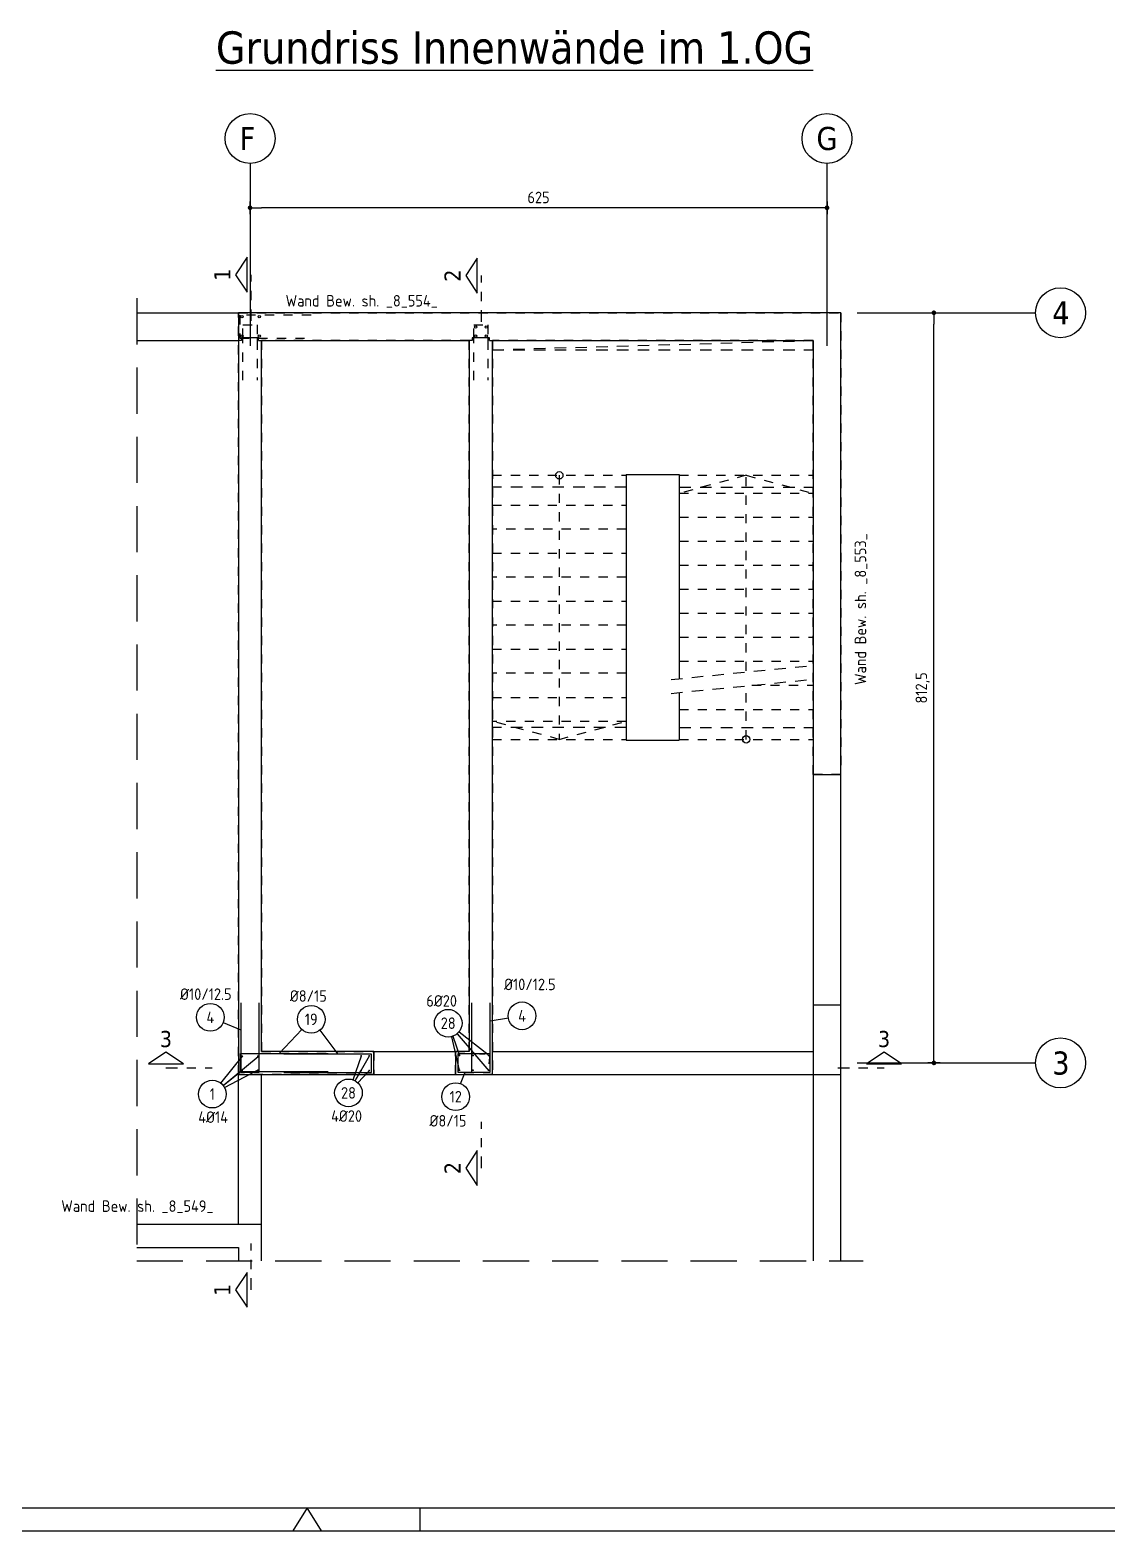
# Model space of a CAD drawing. Extents: x -4 to 75, y 1 to 115.
# Drawn here: x 32.73 to 44.39, y 1.41 to 17.66 of the extents above; entities that cross this region are included whole.
import ezdxf
from ezdxf.enums import TextEntityAlignment as Align

# ---------------------------------------------------------------- set-up
doc = ezdxf.new("R2010")
doc.units = 0
doc.header["$LTSCALE"] = 0.5
for name, pattern in [('AUSGEZOGEN', [1000.01, 1000, 0.01]), ('DASHDOTSMALL', [1.05, 0.5, -0.25, 0.05, -0.25]), ('DASHEDX2', [1.5, 1, -0.5]), ('DOT', [0.175, 0.05, -0.125]), ('HIDDEN', [0.375, 0.25, -0.125]), ('HIDDEN2', [0.187, 0.125, -0.062]), ('STRICHPUNKT2', [0.55, 0.25, -0.125, 0.05, -0.125])]:
    doc.linetypes.add(name, pattern=pattern)
for name, color, linetype in [('1.OG', 7, 'Continuous'), ('ACHSEN', 7, 'Continuous'), ('BETON', 7, 'Continuous'), ('Brüstung 1.OG', 7, 'Continuous'), ('DRUEBER', 7, 'Continuous'), ('HBT', 7, 'Continuous'), ('HILFE', 7, 'Continuous'), ('MASSE', 7, 'Continuous'), ('OBJEKT', 7, 'Continuous'), ('RAHMEN', 7, 'Continuous'), ('RND', 7, 'Continuous'), ('RND-1', 7, 'Continuous'), ('SCHNITTE', 7, 'Continuous'), ('SFP_Achsen', 7, 'Continuous'), ('TEXT', 7, 'Continuous'), ('VERDECKT', 7, 'Continuous')]:
    doc.layers.add(name, color=color, linetype=linetype)
doc.styles.add('helv', font='tahoma.ttf')
doc.styles.add('txt', font='isocp.shx')
doc.dimstyles.new('DOT_I', dxfattribs={"dimscale": 0.5, "dimtxt": 0.25, "dimasz": 0.25, "dimexe": 0.1, "dimexo": 0.3, "dimgap": 0.1, "dimtad": 1, "dimdec": 3, "dimzin": 3, "dimtxsty": 'txt', "dimblk": 'DOT', "dimblk1": 'DOT', "dimblk2": 'DOT', "dimsah": 1, "dimcen": 0.1, "dimse1": 1, "dimse2": 1, "dimazin": 0, "dimtfac": 1, "dimtdec": 4, "dimtix": 1, "dimtmove": 2, "dimatfit": 3, "dimfxl": 0, "dimtvp": 1, "dimtolj": 1, "dimtzin": 0, "dimarcsym": 0})

# ---------------------------------------------------------------- blocks, each defined once
blk = doc.blocks.new('SCHN-2')
at = {"layer": 'SCHNITTE', "color": 6, "linetype": 'Continuous'}
blk.add_lwpolyline([(0.378, 0.088), (0, 0.34), (-0.378, 0.088)], close=True, dxfattribs=at)
at = {"layer": 'SCHNITTE', "color": 1, "linetype": 'DASHDOTSMALL', "style": 'helv'}
blk.add_attdef('SCHN-2', text='', height=0.35, dxfattribs=at).set_placement((0, 0.45), align=Align.CENTER)
blk = doc.blocks.new('RND_HIN')
at = {"layer": 'RND', "color": 7, "linetype": 'Continuous'}
blk.add_circle((0, 0), 0.3, dxfattribs=at)
at = {"layer": 'RND', "color": 7, "linetype": 'Continuous', "style": 'txt'}
blk.add_attdef('POSI', text='', height=0.25, dxfattribs=at).set_placement((0, 0), align=Align.MIDDLE)
blk = doc.blocks.new('A0--19')
at = {"color": 7, "linetype": 'Continuous'}
for p, q in [((59.45, 0.5), (59.14, 0)), ((59.76, 0), (59.45, 0.5))]:
    blk.add_line(p, q, dxfattribs=at)
at = {"layer": 'RAHMEN', "color": 5}
blk.add_line((2, 0.5), (99.4, 0.5), dxfattribs=at)
at = {"layer": 'RAHMEN', "color": 7}
blk.add_line((61.9, 0), (61.9, 0.5), dxfattribs=at)
at = {"layer": 'RAHMEN'}
blk.add_line((0, 0), (99.9, 0), dxfattribs=at)
blk = doc.blocks.new('DOT')
at = {"layer": 'MASSE', "color": 7, "linetype": 'Continuous'}
for p, q in [((0, 0), (-1, 0)), ((0, 0.54), (0, -0.54))]:
    blk.add_line(p, q, dxfattribs=at)
at = {"layer": 'MASSE', "color": 7, "linetype": 'Continuous', "const_width": 0.2}
blk.add_lwpolyline([(-0.1, 0, 1), (0.1, 0, 1)], format="xyb", close=True, dxfattribs=at)
blk = doc.blocks.new('*D26')
at = {"layer": 'Defpoints', "color": 0, "linetype": 'AUSGEZOGEN', "transparency": 16777216}
for p in [(35.109, 15.739), (35.109, 15.739), (41.359, 15.739)]:
    blk.add_point(p, dxfattribs=at)
at = {"layer": 'MASSE', "color": 0, "linetype": 'AUSGEZOGEN', "lineweight": -2, "transparency": 16777216}
blk.add_line((41.234, 15.739), (35.234, 15.739), dxfattribs=at)
at = {"layer": 'MASSE', "color": 0, "linetype": 'AUSGEZOGEN', "lineweight": -2, "transparency": 16777216, "xscale": 0.125, "yscale": 0.125, "zscale": 0.125, "rotation": 180}
blk.add_blockref('DOT', (35.109, 15.739), dxfattribs=at)
at = {"layer": 'MASSE', "color": 0, "linetype": 'AUSGEZOGEN', "lineweight": -2, "transparency": 16777216, "xscale": 0.125, "yscale": 0.125, "zscale": 0.125}
blk.add_blockref('DOT', (41.359, 15.739), dxfattribs=at)
at = {"layer": 'MASSE', "color": 0, "linetype": 'AUSGEZOGEN', "transparency": 16777216, "insert": (38.234, 15.851), "char_height": 0.125, "attachment_point": 5, "style": 'txt'}
blk.add_mtext('\\A1;625', dxfattribs=at)
blk = doc.blocks.new('*D27')
at = {"layer": 'Defpoints', "color": 0, "linetype": 'AUSGEZOGEN', "transparency": 16777216}
for p in [(42.517, 14.602), (42.517, 14.602), (42.517, 6.477)]:
    blk.add_point(p, dxfattribs=at)
at = {"layer": 'MASSE', "color": 0, "linetype": 'AUSGEZOGEN', "lineweight": -2, "transparency": 16777216}
blk.add_line((42.517, 6.602), (42.517, 14.477), dxfattribs=at)
at = {"layer": 'MASSE', "color": 0, "linetype": 'AUSGEZOGEN', "lineweight": -2, "transparency": 16777216, "xscale": 0.125, "yscale": 0.125, "zscale": 0.125}
for p, rotation in [((42.517, 14.602), 90), ((42.517, 6.477), 270)]:
    blk.add_blockref('DOT', p, dxfattribs=dict(at, rotation=rotation))
at = {"layer": 'MASSE', "color": 0, "linetype": 'AUSGEZOGEN', "transparency": 16777216, "insert": (42.395, 10.539), "char_height": 0.125, "attachment_point": 5, "rotation": 90, "style": 'txt'}
blk.add_mtext('\\A1;812,5', dxfattribs=at)

msp = doc.modelspace()

# ---------------------------------------------------------------- linework, layer by layer
at = {"layer": '1.OG', "linetype": 'DOT', "lineweight": -2}
msp.add_lwpolyline([(35.2338, 6.6017), (36.4488, 6.6017), (36.4488, 6.3517), (34.9838, 6.3517), (34.9838, 14.6017), (41.5088, 14.6017), (41.5088, 9.6017), (41.2088, 9.6017), (41.2088, 14.3017), (37.7338, 14.3017), (37.7338, 6.3517), (37.3338, 6.3517), (37.3338, 6.6017), (37.4838, 6.6017), (37.4838, 14.3017), (35.2338, 14.3017), (35.2338, 6.6017)], dxfattribs=at)
msp.add_lwpolyline([(41.5088, 7.1017), (41.2088, 7.1017), (41.2088, 6.3517), (41.5088, 6.3517)], close=True, dxfattribs=at)
at = {"layer": 'ACHSEN', "color": 140, "linetype": 'AUSGEZOGEN'}
for p, q in [((35.1088, 16.219), (35.1088, 14.244)), ((41.3588, 16.219), (41.3588, 14.244)), ((41.6867, 14.6017), (43.6188, 14.6017)), ((41.6867, 6.4767), (43.6188, 6.4767))]:
    msp.add_line(p, q, dxfattribs=at)
at = {"layer": 'BETON', "color": 6, "linetype": 'AUSGEZOGEN', "lineweight": -2}
for p, q in [((41.5088, 14.6017), (34.9838, 14.6017)), ((34.9838, 14.6017), (34.9838, 6.3517)), ((41.5088, 9.6017), (41.5088, 14.6017)), ((35.2338, 6.6017), (35.2338, 14.3017)), ((35.2338, 14.3017), (37.4838, 14.3017)), ((37.4838, 14.3017), (37.4838, 6.6017)), ((37.7338, 6.3517), (37.7338, 14.3017)), ((37.7338, 14.3017), (41.2088, 14.3017)), ((41.2088, 14.3017), (41.2088, 9.6017)), ((41.2088, 9.6017), (41.5088, 9.6017)), ((41.5088, 7.1017), (41.2088, 7.1017)), ((41.2088, 7.1017), (41.2088, 6.3517)), ((41.5088, 6.3517), (41.5088, 7.1017)), ((36.4488, 6.6017), (35.2338, 6.6017)), ((36.4488, 6.3517), (36.4488, 6.6017)), ((37.4838, 6.6017), (37.3338, 6.6017)), ((37.3338, 6.6017), (37.3338, 6.3517)), ((34.9838, 6.3517), (36.4488, 6.3517)), ((37.3338, 6.3517), (37.7338, 6.3517)), ((41.2088, 6.3517), (41.5088, 6.3517)), ((35.2338, 4.7267), (33.8817, 4.7267)), ((35.2338, 4.3345), (35.2338, 4.7267)), ((33.8817, 4.4767), (34.9838, 4.4767)), ((34.9838, 4.4767), (34.9838, 4.3345))]:
    msp.add_line(p, q, dxfattribs=at)
at = {"layer": 'Brüstung 1.OG', "color": 102, "linetype": 'DOT'}
for p, q in [((33.8817, 14.6017), (34.9838, 14.6017)), ((33.8817, 14.3017), (34.9838, 14.3017)), ((41.2088, 6.3517), (41.2088, 4.3345)), ((41.5088, 4.3345), (41.5088, 6.3517))]:
    msp.add_line(p, q, dxfattribs=at)
at = {"layer": 'DRUEBER', "color": 7, "linetype": 'DOT'}
for p, q in [((37.7338, 12.8417), (39.1838, 12.8417)), ((38.4588, 12.8417), (38.4588, 9.9817)), ((39.7588, 12.8417), (41.2088, 12.8417)), ((40.4838, 12.8417), (39.7588, 12.6467)), ((40.4838, 10.7223), (40.4838, 12.8417)), ((40.4838, 12.8417), (41.2088, 12.6467)), ((39.7588, 12.6467), (41.2088, 12.6467)), ((37.7338, 12.5167), (39.1838, 12.5167)), ((39.7588, 12.3867), (41.2088, 12.3867)), ((39.1838, 12.2567), (37.7338, 12.2567)), ((39.7588, 12.1267), (41.2088, 12.1267)), ((37.7338, 11.9967), (39.1838, 11.9967)), ((39.1838, 11.7367), (37.7338, 11.7367)), ((39.7588, 11.8667), (41.2088, 11.8667)), ((39.7588, 11.6067), (41.2088, 11.6067)), ((37.7338, 11.4767), (39.1838, 11.4767)), ((39.7588, 11.3467), (41.2088, 11.3467)), ((39.1838, 11.2167), (37.7338, 11.2167)), ((39.7588, 11.0867), (41.2088, 11.0867)), ((37.7338, 10.9567), (39.1838, 10.9567)), ((39.7588, 10.8267), (41.2088, 10.8267)), ((39.1838, 10.6967), (37.7338, 10.6967)), ((37.7338, 10.4367), (39.1838, 10.4367)), ((40.4838, 9.9817), (40.4838, 10.5606)), ((40.5456, 10.5667), (41.2088, 10.5667)), ((39.7588, 10.3067), (41.2088, 10.3067)), ((39.1838, 10.1767), (37.7338, 10.1767)), ((38.4588, 9.9817), (37.7338, 10.1767)), ((38.4588, 9.9817), (39.1838, 10.1767)), ((37.7338, 9.9817), (39.1838, 9.9817)), ((39.7588, 9.9817), (41.2088, 9.9817))]:
    msp.add_line(p, q, dxfattribs=at)
at = {"layer": 'HBT', "color": 102, "linetype": 'AUSGEZOGEN'}
for p, q in [((35.0158, 14.3017), (34.9838, 14.3017)), ((35.2018, 14.3017), (35.2338, 14.3017)), ((37.5158, 14.3017), (37.4838, 14.3017)), ((37.7018, 14.3017), (37.7338, 14.3017))]:
    msp.add_line(p, q, dxfattribs=at)
at = {"layer": 'HBT', "color": 7, "linetype": 'HIDDEN2'}
for points in [[(35.7694, 14.5767), (34.9994, 14.5767), (34.9994, 14.3267), (35.7694, 14.3267)], [(35.0318, 14.3317), (35.0318, 14.4717), (35.1858, 14.4717), (35.1858, 14.3317)], [(37.5318, 14.3317), (37.5318, 14.4717), (37.6858, 14.4717), (37.6858, 14.3317)], [(35.0318, 13.8717), (35.0318, 14.3017), (35.0318, 14.3317)], [(35.1858, 14.3317), (35.1858, 14.3017), (35.1858, 13.8717)], [(37.5318, 13.8717), (37.5318, 14.3017), (37.5318, 14.3317)], [(37.6858, 14.3317), (37.6858, 14.3017), (37.6858, 13.8717)]]:
    msp.add_lwpolyline(points, dxfattribs=at)
at = {"layer": 'HBT', "color": 102, "linetype": 'AUSGEZOGEN'}
for points in [[(35.2018, 14.3017), (35.2018, 14.3317), (35.0158, 14.3317), (35.0158, 14.3017)], [(37.7018, 14.3017), (37.7018, 14.3317), (37.5158, 14.3317), (37.5158, 14.3017)]]:
    msp.add_lwpolyline(points, dxfattribs=at)
at = {"layer": 'HILFE', "color": 102, "linetype": 'DASHEDX2'}
for p, q in [((33.8817, 14.759), (33.8817, 4.3345)), ((33.8817, 4.3345), (41.7504, 4.3345))]:
    msp.add_line(p, q, dxfattribs=at)
at = {"layer": 'HILFE', "color": 102, "linetype": 'HIDDEN'}
for p, q in [((39.6694, 10.63), (41.2088, 10.7828)), ((39.6694, 10.4797), (41.2088, 10.6325))]:
    msp.add_line(p, q, dxfattribs=at)
at = {"layer": 'OBJEKT', "color": 7, "linetype": 'AUSGEZOGEN'}
for p, q in [((33.8817, 14.6017), (34.9838, 14.6017)), ((33.8817, 14.3017), (34.9838, 14.3017)), ((39.1838, 12.8517), (39.1838, 9.9717)), ((39.1838, 12.8517), (39.7588, 12.8517)), ((39.7588, 12.8517), (39.7588, 10.6388)), ((39.7588, 10.4886), (39.7588, 9.9717)), ((39.1838, 9.9717), (39.7588, 9.9717)), ((41.2088, 9.6017), (41.2088, 7.1017)), ((41.5088, 7.1017), (41.5088, 9.6017)), ((36.4488, 6.6017), (37.3338, 6.6017)), ((37.7338, 6.6017), (41.2088, 6.6017)), ((34.9837, 4.7267), (34.9837, 6.3517)), ((35.2338, 4.7267), (35.2338, 6.3517)), ((36.4488, 6.3517), (37.3338, 6.3517)), ((37.7338, 6.3517), (41.2088, 6.3517)), ((41.2088, 6.3517), (41.2088, 4.3345)), ((41.5088, 4.3345), (41.5088, 6.3517))]:
    msp.add_line(p, q, dxfattribs=at)
for centre in [(38.4588, 12.8417), (40.4838, 9.9817)]:
    msp.add_circle(centre, 0.04, dxfattribs=at)
at = {"layer": 'RND', "color": 102, "linetype": 'AUSGEZOGEN'}
for p, q in [((34.8176, 6.9148), (35.0088, 6.8366)), ((35.6687, 6.8398), (35.4232, 6.5794)), ((35.863, 6.83), (36.0606, 6.5728)), ((37.9075, 6.9621), (37.7088, 6.9289)), ((37.2894, 6.7612), (37.3745, 6.3979)), ((37.3047, 6.7657), (37.3768, 6.5591)), ((37.3525, 6.7931), (37.6948, 6.3909)), ((37.3733, 6.8148), (37.6878, 6.5685)), ((34.794, 6.2559), (35.0323, 6.5524)), ((34.8163, 6.2338), (35.1981, 6.5454)), ((36.2252, 6.2939), (36.3172, 6.5532)), ((36.2493, 6.2829), (36.4034, 6.5532)), ((34.8167, 6.2332), (35.0183, 6.396)), ((34.8327, 6.209), (35.1958, 6.4007)), ((36.2472, 6.284), (36.3072, 6.3934)), ((36.2773, 6.2623), (36.3948, 6.3885)), ((37.39, 6.251), (37.4378, 6.3767))]:
    msp.add_line(p, q, dxfattribs=at)
at = {"layer": 'RND', "color": 1, "linetype": 'AUSGEZOGEN'}
for points in [[(35.0088, 7.1267), (35.0088, 6.3767), (35.2088, 6.3767), (35.2088, 7.1267)], [(37.5088, 7.1267), (37.5088, 6.3767), (37.7088, 6.3767), (37.7088, 7.1267)], [(35.9551, 6.3794), (35.0051, 6.3794), (35.0051, 6.5794), (35.9551, 6.5794)], [(35.4756, 6.3728), (36.4256, 6.3728), (36.4256, 6.5728), (35.4756, 6.5728)]]:
    msp.add_lwpolyline(points, dxfattribs=at)
at = {"layer": 'RND', "color": 7, "linetype": 'AUSGEZOGEN', "const_width": 0.01}
for points in [[(35.0188, 6.5496, 1), (35.0288, 6.5496, 1)], [(35.188, 6.5496, 1), (35.198, 6.5496, 1)], [(36.3072, 6.5532, 1), (36.3172, 6.5532, 1)], [(36.3934, 6.5532, 1), (36.4034, 6.5532, 1)], [(37.373, 6.5575, 1), (37.383, 6.5575, 1)], [(37.5188, 6.5575, 1), (37.5288, 6.5575, 1)], [(37.688, 6.5575, 1), (37.698, 6.5575, 1)], [(35.0188, 6.3977, 1), (35.0288, 6.3977, 1)], [(35.188, 6.3977, 1), (35.198, 6.3977, 1)], [(36.3072, 6.3934, 1), (36.3172, 6.3934, 1)], [(36.3934, 6.3934, 1), (36.4034, 6.3934, 1)], [(37.373, 6.3977, 1), (37.383, 6.3977, 1)], [(37.5188, 6.3977, 1), (37.5288, 6.3977, 1)], [(37.688, 6.3977, 1), (37.698, 6.3977, 1)]]:
    msp.add_lwpolyline(points, format="xyb", close=True, dxfattribs=at)
at = {"layer": 'RND', "color": 7, "linetype": 'AUSGEZOGEN'}
for centre in [(35.0215, 14.5585), (35.2093, 14.5585), (35.0215, 14.3495), (35.2093, 14.3495), (37.5513, 14.4476), (37.5513, 14.3495), (37.6678, 14.4476), (37.6678, 14.3495)]:
    msp.add_circle(centre, 0.0125, dxfattribs=at)
at = {"layer": 'RND-1', "color": 1, "linetype": 'AUSGEZOGEN'}
msp.add_lwpolyline([(37.6992, 6.4671), (37.7088, 6.5767), (37.3588, 6.5767), (37.3588, 6.3767), (37.7088, 6.3767), (37.7088, 6.5767), (37.5992, 6.5671)], dxfattribs=at)
at = {"layer": 'SCHNITTE', "color": 6, "linetype": 'STRICHPUNKT2'}
for p, q in [((35.1203, 14.5142), (35.1203, 15.0142)), ((37.6149, 14.504), (37.6149, 15.004)), ((34.1976, 6.4233), (34.6976, 6.4233)), ((41.4769, 6.4233), (41.9769, 6.4233)), ((37.6149, 5.338), (37.6149, 5.838)), ((35.1203, 4.0195), (35.1203, 4.5195))]:
    msp.add_line(p, q, dxfattribs=at)
at = {"layer": 'SFP_Achsen', "color": 7, "linetype": 'AUSGEZOGEN'}
for centre in [(35.1088, 16.4895), (41.3588, 16.4895), (43.8892, 14.6017), (43.8892, 6.4767)]:
    msp.add_circle(centre, 0.2705, dxfattribs=at)
at = {"layer": 'VERDECKT', "color": 7, "linetype": 'HIDDEN'}
for p, q in [((37.7338, 14.2017), (41.2088, 14.3017)), ((37.7338, 14.2017), (41.2088, 14.2017)), ((39.1838, 12.7117), (37.7338, 12.7117)), ((39.7588, 12.7117), (41.2088, 12.7117)), ((39.1838, 10.1117), (37.7338, 10.1117)), ((39.7588, 10.1117), (41.2088, 10.1117))]:
    msp.add_line(p, q, dxfattribs=at)

# ---------------------------------------------------------------- block references
at = {"layer": 'RAHMEN', "color": 191, "linetype": 'AUSGEZOGEN', "xscale": 0.5, "yscale": 0.5, "zscale": 0.5}
msp.add_blockref('A0--19', (6.0012, 1.4073), dxfattribs=at)
at = {"layer": 'RND', "color": 7, "linetype": 'AUSGEZOGEN', "xscale": 0.5, "yscale": 0.5, "zscale": 0.5}
for p, values in [((34.6788, 6.9715), {'POSI': '4'}), ((35.7716, 6.9489), {'POSI': '19'}), ((37.2552, 6.9073), {'POSI': '28'}), ((38.0555, 6.9868), {'POSI': '4'}), ((34.7, 6.139), {'POSI': '1'}), ((36.1751, 6.1525), {'POSI': '28'}), ((37.3367, 6.1108), {'POSI': '12'})]:
    msp.add_blockref('RND_HIN', p, dxfattribs=at).add_auto_attribs(values)
at = {"layer": 'SCHNITTE', "color": 6, "linetype": 'STRICHPUNKT2', "xscale": 0.5, "yscale": 0.5, "zscale": 0.5, "rotation": 90}
for p, values in [((35.1203, 15.0142), {'SCHN-2': '1'}), ((37.6149, 15.004), {'SCHN-2': '2'}), ((37.6149, 5.338), {'SCHN-2': '2'}), ((35.1203, 4.0195), {'SCHN-2': '1'})]:
    msp.add_blockref('SCHN-2', p, dxfattribs=at).add_auto_attribs(values)
at = {"layer": 'SCHNITTE', "color": 6, "linetype": 'STRICHPUNKT2', "xscale": 0.5, "yscale": 0.5, "zscale": 0.5}
for p in [(34.1976, 6.4233), (41.9769, 6.4233)]:
    msp.add_blockref('SCHN-2', p, dxfattribs=at).add_auto_attribs({'SCHN-2': '3'})

# ---------------------------------------------------------------- texts
at = {"layer": 'SFP_Achsen', "color": 6, "linetype": 'AUSGEZOGEN', "style": 'helv'}
for s, p in [('F', (34.9947, 16.3651)), ('G', (41.2447, 16.3651)), ('4', (43.7986, 14.4755)), ('3', (43.7986, 6.3505))]:
    msp.add_text(s, height=0.25, dxfattribs=at).set_placement(p)
at = {"layer": 'TEXT', "color": 5, "linetype": 'AUSGEZOGEN', "style": 'helv'}
msp.add_text('%%UGrundriss Innenwände im 1.OG%%U ', height=0.35, dxfattribs=at).set_placement((34.7395, 17.2998))
at = {"layer": 'TEXT', "color": 7, "linetype": 'AUSGEZOGEN', "style": 'txt'}
for s, p in [('Wand Bew. sh. _8_554_', (35.494, 14.6693)), ('%%C10/12.5', (37.8603, 7.2649)), ('%%C10/12.5', (34.3501, 7.1593)), ('%%C8/15', (35.5397, 7.1395)), ('6%%C20', (37.0182, 7.0862)), ('4%%C14', (34.5476, 5.8273)), ('4%%C20', (35.9868, 5.839)), ('%%C8/15', (37.0523, 5.7874)), ('Wand Bew. sh. _8_549_', (33.0637, 4.8635))]:
    msp.add_text(s, height=0.125, dxfattribs=at).set_placement(p)
msp.add_text('Wand Bew. sh. _8_553_', height=0.125, rotation=90, dxfattribs=at).set_placement((41.7835, 10.5704))

# ---------------------------------------------------------------- dimensions: what is measured, and where the dimension line sits
at = {"layer": 'MASSE', "color": 7, "linetype": 'AUSGEZOGEN'}
dim = msp.add_linear_dim(base=(35.1088, 15.7385), p1=(41.3588, 15.7385), p2=(35.1088, 15.7385), dimstyle='DOT_I', override={"dimdec": 0, "dimlfac": 100}, dxfattribs=at)
dim.commit()
dim.dimension.update_dxf_attribs({"geometry": '*D26', "text_midpoint": (38.2338, 15.851)})
dim = msp.add_linear_dim(base=(42.5166, 14.6017), p1=(42.5166, 6.4767), p2=(42.5166, 14.6017), angle=90, dimstyle='DOT_I', override={"dimdec": 1, "dimlfac": 100}, dxfattribs=at)
dim.commit()
dim.dimension.update_dxf_attribs({"geometry": '*D27', "text_midpoint": (42.3947, 10.5392)})

doc.saveas('drawing.dxf')
